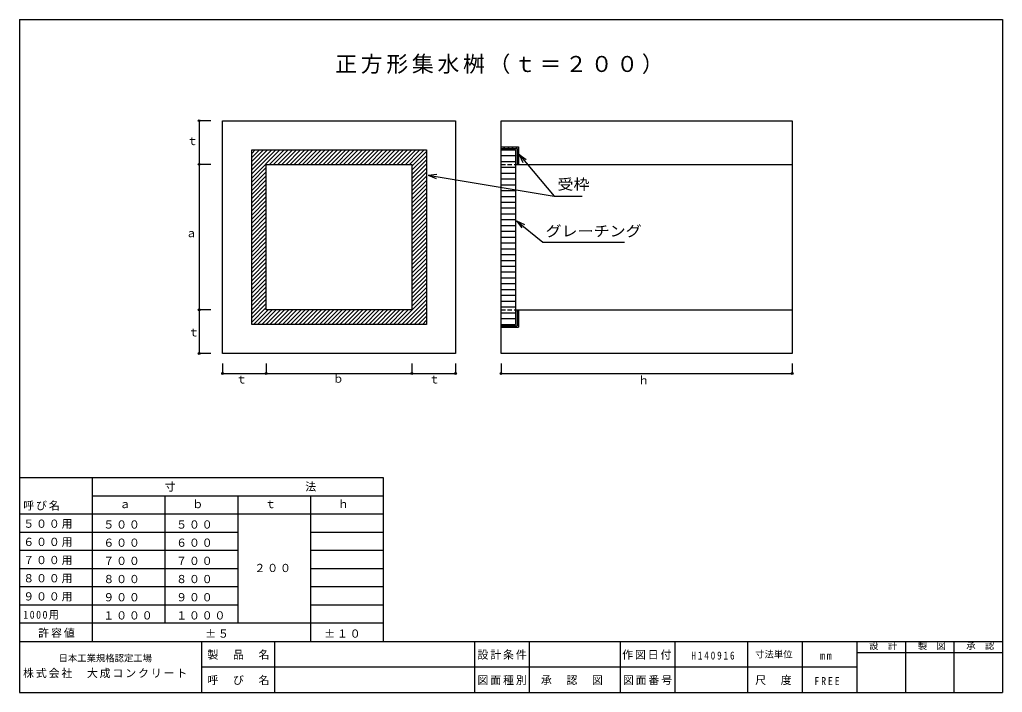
# Model space of a CAD drawing. Units: millimetres, scale not verified. Extents: x -1360 to 1340, y -950 to 900.
import ezdxf
from ezdxf.enums import TextEntityAlignment as Align

# ---------------------------------------------------------------- set-up
doc = ezdxf.new("R2010")
doc.units = ezdxf.units.MM
doc.header["$LTSCALE"] = 10
doc.header["$PDMODE"] = 32
doc.header["$PDSIZE"] = 5
doc.linetypes.add('DASHED1', pattern=[1.8, 1.2, -0.6])
doc.layers.add('0-0', color=7, linetype='Continuous')
doc.layers.add('0-F', color=7, linetype='Continuous')
doc.styles.add('ＭＳ ゴシック', font='')
doc.styles.get('ＭＳ ゴシック').set_extended_font_data('MS Gothic')

msp = doc.modelspace()

# ---------------------------------------------------------------- linework, layer by layer
at = {"layer": '0-0', "color": 4}
for p, q in [((-866.58, 622.05), (-866.58, 502.05)), ((-834.47, 622.05), (-866.58, 622.05)), ((-834.47, -17.95), (-866.58, -17.95)), ((-802.36, -45.47), (-802.36, -73)), ((-162.36, -45.47), (-162.36, -73)), ((-37.43, -45.47), (-37.43, -73)), ((762.57, -45.47), (762.57, -73)), ((-802.36, -73), (-682.36, -73)), ((-37.43, -73), (762.57, -73))]:
    msp.add_line(p, q, dxfattribs=at)
at = {"layer": '0-0'}
for p, q in [((-37.43, -17.95), (-37.43, 622.05)), ((-682.36, 102.05), (-682.36, 502.05)), ((-282.36, 102.05), (-682.36, 102.05)), ((-760, -360), (-1360, -360)), ((-360, -360), (-1360, -360)), ((-1160, -810), (-1160, -360)), ((-360, -360), (-560, -360)), ((-360, -810), (-360, -360)), ((-360, -410), (-1160, -410)), ((-760, -410), (-1160, -410)), ((-960, -760), (-960, -410)), ((-760, -760), (-760, -410)), ((-360, -410), (-560, -410)), ((-560, -810), (-560, -410)), ((-760, -460), (-1360, -460)), ((-360, -460), (-1360, -460)), ((-360, -460), (-560, -460)), ((-760, -510), (-1360, -510)), ((-360, -510), (-560, -510)), ((-760, -560), (-1360, -560)), ((-360, -560), (-560, -560)), ((-760, -610), (-1360, -610)), ((-360, -610), (-560, -610)), ((-760, -660), (-1360, -660)), ((-360, -660), (-560, -660)), ((-760, -710), (-1360, -710)), ((-360, -710), (-560, -710)), ((-360, -760), (-1360, -760))]:
    msp.add_line(p, q, dxfattribs=at)
at = {"layer": '0-0', "linetype": 'DASHED1'}
for p, q in [((-37.43, 502.05), (762.57, 502.05)), ((-37.43, 102.05), (762.57, 102.05))]:
    msp.add_line(p, q, dxfattribs=at)
at = {"layer": '0-0'}
msp.add_lwpolyline([(-162.36, 622.05), (-162.36, -17.95), (-802.36, -17.95), (-802.36, 622.05)], close=True, dxfattribs=at)
for points in [[(-37.43, 622.05), (762.57, 622.05), (762.57, -17.95), (-37.43, -17.95)], [(-682.36, 502.05), (-282.36, 502.05), (-282.36, 102.05)]]:
    msp.add_lwpolyline(points, dxfattribs=at)
at = {"layer": '0-0', "color": 4}
for points in [[(-834.47, 502.05), (-866.58, 502.05), (-866.58, 102.05)], [(-834.47, 102.05), (-866.58, 102.05), (-866.58, -17.95)], [(-682.36, -45.47), (-682.36, -73), (-282.36, -73)], [(-282.36, -45.47), (-282.36, -73), (-162.36, -73)]]:
    msp.add_lwpolyline(points, dxfattribs=at)
for p in [(-866.58, 622.05), (-866.58, 502.05), (-866.58, 102.05), (-866.58, -17.95), (-802.36, -73), (-682.36, -73), (-282.36, -73), (-162.36, -73), (-37.43, -73), (762.57, -73)]:
    msp.add_point(p, dxfattribs=at)
at = {"layer": '0-F', "color": 2}
for p, q in [((-1360, 900), (-1360, -950)), ((-1360, 900), (1340, 900)), ((1340, 900), (1340, -950)), ((-1360, -810), (1340, -810)), ((-860, -810), (-860, -950)), ((-660, -810), (-660, -950)), ((-110, -810), (-110, -950)), ((40, -810), (40, -950)), ((290, -810), (290, -950)), ((440, -810), (440, -950)), ((640, -810), (640, -950)), ((790, -810), (790, -950)), ((940, -810), (940, -950)), ((1074, -810), (1074, -950)), ((1207, -810), (1207, -950)), ((940, -840), (1340, -840)), ((-860, -880), (940, -880)), ((-1360, -950), (1340, -950))]:
    msp.add_line(p, q, dxfattribs=at)
at = {"layer": '0-F'}
for p, q in [((-722.36, 542.05), (-242.36, 542.05)), ((-722.36, 62.05), (-722.36, 542.05)), ((-722.36, 464.41), (-644.72, 542.05)), ((-722.36, 475.73), (-656.04, 542.05)), ((-722.36, 487.04), (-667.35, 542.05)), ((-722.36, 498.35), (-678.67, 542.05)), ((-722.36, 509.67), (-689.98, 542.05)), ((-722.36, 520.98), (-701.29, 542.05)), ((-722.36, 532.29), (-712.61, 542.05)), ((-673.41, 502.05), (-633.41, 542.05)), ((-662.1, 502.05), (-622.1, 542.05)), ((-650.78, 502.05), (-610.78, 542.05)), ((-639.47, 502.05), (-599.47, 542.05)), ((-628.16, 502.05), (-588.16, 542.05)), ((-616.84, 502.05), (-576.84, 542.05)), ((-605.53, 502.05), (-565.53, 542.05)), ((-594.21, 502.05), (-554.21, 542.05)), ((-582.9, 502.05), (-542.9, 542.05)), ((-571.59, 502.05), (-531.59, 542.05)), ((-560.27, 502.05), (-520.27, 542.05)), ((-548.96, 502.05), (-508.96, 542.05)), ((-537.65, 502.05), (-497.65, 542.05)), ((-526.33, 502.05), (-486.33, 542.05)), ((-515.02, 502.05), (-475.02, 542.05)), ((-503.71, 502.05), (-463.71, 542.05)), ((-492.39, 502.05), (-452.39, 542.05)), ((-481.08, 502.05), (-441.08, 542.05)), ((-469.76, 502.05), (-429.76, 542.05)), ((-458.45, 502.05), (-418.45, 542.05)), ((-447.14, 502.05), (-407.14, 542.05)), ((-435.82, 502.05), (-395.82, 542.05)), ((-424.51, 502.05), (-384.51, 542.05)), ((-413.2, 502.05), (-373.2, 542.05)), ((-401.88, 502.05), (-361.88, 542.05)), ((-390.57, 502.05), (-350.57, 542.05)), ((-379.25, 502.05), (-339.25, 542.05)), ((-367.94, 502.05), (-327.94, 542.05)), ((-356.63, 502.05), (-316.63, 542.05)), ((-345.31, 502.05), (-305.31, 542.05)), ((-334, 502.05), (-294, 542.05)), ((-322.69, 502.05), (-282.69, 542.05)), ((-311.37, 502.05), (-271.37, 542.05)), ((-300.06, 502.05), (-260.06, 542.05)), ((-288.74, 502.05), (-248.74, 542.05)), ((-37.43, 549.71), (-37.1, 550.05)), ((-37.43, 546.05), (6.57, 546.05)), ((-37.43, 542.05), (2.57, 542.05)), ((-37.43, 62.05), (-37.43, 542.05)), ((-29.78, 546.05), (-25.78, 550.05)), ((-18.47, 546.05), (-14.47, 550.05)), ((-7.16, 546.05), (-3.16, 550.05)), ((2.57, 542.05), (2.57, 62.05)), ((4.16, 546.05), (8.16, 550.05)), ((6.57, 546.05), (6.57, 502.05)), ((6.57, 537.14), (10.57, 541.14)), ((-282.36, 497.12), (-242.36, 537.12)), ((-282.36, 485.8), (-242.36, 525.8)), ((-282.36, 474.49), (-242.36, 514.49)), ((-37.43, 526.05), (2.57, 526.05)), ((6.57, 525.83), (10.57, 529.83)), ((6.57, 514.52), (10.57, 518.52)), ((12.42, 528.8), (108.27, 414.25)), ((12.42, 528.8), (32.06, 515)), ((12.42, 528.8), (22.53, 507.03)), ((-722.36, 453.1), (-682.36, 493.1)), ((-682.36, 102.05), (-682.36, 502.05)), ((-682.36, 502.05), (-282.36, 502.05)), ((-282.36, 463.18), (-242.36, 503.18)), ((-282.36, 451.86), (-242.36, 491.86)), ((-37.43, 510.05), (2.57, 510.05)), ((-37.43, 494.05), (2.57, 494.05)), ((6.57, 503.2), (10.57, 507.2)), ((-722.36, 441.78), (-682.36, 481.78)), ((-722.36, 430.47), (-682.36, 470.47)), ((-722.36, 419.16), (-682.36, 459.16)), ((-282.36, 440.55), (-242.36, 480.55)), ((-282.36, 429.24), (-242.36, 469.24)), ((-237.71, 472.69), (-213.82, 474.95)), ((-237.71, 472.69), (108.27, 414.25)), ((-237.71, 472.69), (-215.89, 462.71)), ((-37.43, 478.05), (2.57, 478.05)), ((-37.43, 462.05), (2.57, 462.05)), ((-722.36, 407.84), (-682.36, 447.84)), ((-722.36, 396.53), (-682.36, 436.53)), ((-282.36, 417.92), (-242.36, 457.92)), ((-282.36, 406.61), (-242.36, 446.61)), ((-282.36, 395.29), (-242.36, 435.29)), ((-37.43, 446.05), (2.57, 446.05)), ((-722.36, 385.22), (-682.36, 425.22)), ((-722.36, 373.9), (-682.36, 413.9)), ((-282.36, 383.98), (-242.36, 423.98)), ((-282.36, 372.67), (-242.36, 412.67)), ((-37.43, 430.05), (2.57, 430.05)), ((-37.43, 414.05), (2.57, 414.05)), ((108.27, 414.25), (185.41, 414.25)), ((-722.36, 362.59), (-682.36, 402.59)), ((-722.36, 351.27), (-682.36, 391.27)), ((-722.36, 339.96), (-682.36, 379.96)), ((-282.36, 361.35), (-242.36, 401.35)), ((-282.36, 350.04), (-242.36, 390.04)), ((-282.36, 338.73), (-242.36, 378.73)), ((-37.43, 398.05), (2.57, 398.05)), ((-37.43, 382.05), (2.57, 382.05)), ((-722.36, 328.65), (-682.36, 368.65)), ((-722.36, 317.33), (-682.36, 357.33)), ((-282.36, 327.41), (-242.36, 367.41)), ((-282.36, 316.1), (-242.36, 356.1)), ((-37.43, 366.05), (2.57, 366.05)), ((-722.36, 306.02), (-682.36, 346.02)), ((-722.36, 294.71), (-682.36, 334.71)), ((-282.36, 304.78), (-242.36, 344.78)), ((-282.36, 293.47), (-242.36, 333.47)), ((-37.43, 350.05), (2.57, 350.05)), ((-37.43, 334.05), (2.57, 334.05)), ((5.41, 346.45), (77.88, 288.01)), ((5.41, 346.45), (27.35, 336.74)), ((5.41, 346.45), (19.55, 327.07)), ((-722.36, 283.39), (-682.36, 323.39)), ((-722.36, 272.08), (-682.36, 312.08)), ((-722.36, 260.77), (-682.36, 300.77)), ((-282.36, 282.16), (-242.36, 322.16)), ((-282.36, 270.84), (-242.36, 310.84)), ((-282.36, 259.53), (-242.36, 299.53)), ((-37.43, 318.05), (2.57, 318.05)), ((-37.43, 302.05), (2.57, 302.05)), ((-722.36, 249.45), (-682.36, 289.45)), ((-722.36, 238.14), (-682.36, 278.14)), ((-282.36, 248.22), (-242.36, 288.22)), ((-282.36, 236.9), (-242.36, 276.9)), ((-37.43, 286.05), (2.57, 286.05)), ((-37.43, 270.05), (2.57, 270.05)), ((77.88, 288.01), (302.3, 288.01)), ((-722.36, 226.82), (-682.36, 266.82)), ((-722.36, 215.51), (-682.36, 255.51)), ((-722.36, 204.2), (-682.36, 244.2)), ((-282.36, 225.59), (-242.36, 265.59)), ((-282.36, 214.27), (-242.36, 254.27)), ((-37.43, 254.05), (2.57, 254.05)), ((-722.36, 192.88), (-682.36, 232.88)), ((-722.36, 181.57), (-682.36, 221.57)), ((-282.36, 202.96), (-242.36, 242.96)), ((-282.36, 191.65), (-242.36, 231.65)), ((-282.36, 180.33), (-242.36, 220.33)), ((-37.43, 238.05), (2.57, 238.05)), ((-37.43, 222.05), (2.57, 222.05)), ((-722.36, 170.26), (-682.36, 210.26)), ((-722.36, 158.94), (-682.36, 198.94)), ((-282.36, 169.02), (-242.36, 209.02)), ((-282.36, 157.71), (-242.36, 197.71)), ((-37.43, 206.05), (2.57, 206.05)), ((-37.43, 190.05), (2.57, 190.05)), ((-722.36, 147.63), (-682.36, 187.63)), ((-722.36, 136.31), (-682.36, 176.31)), ((-722.36, 125), (-682.36, 165)), ((-282.36, 146.39), (-242.36, 186.39)), ((-282.36, 135.08), (-242.36, 175.08)), ((-282.36, 123.77), (-242.36, 163.77)), ((-37.43, 174.05), (2.57, 174.05)), ((-722.36, 113.69), (-682.36, 153.69)), ((-722.36, 102.37), (-682.36, 142.37)), ((-321.45, 62.05), (-242.36, 141.14)), ((-282.36, 112.45), (-242.36, 152.45)), ((-37.43, 158.05), (2.57, 158.05)), ((-37.43, 142.05), (2.57, 142.05)), ((-722.36, 91.06), (-682.36, 131.06)), ((-722.36, 79.75), (-682.36, 119.75)), ((-722.36, 68.43), (-682.36, 108.43)), ((-310.14, 62.05), (-242.36, 129.82)), ((-298.82, 62.05), (-242.36, 118.51)), ((-37.43, 126.05), (2.57, 126.05)), ((-37.43, 110.05), (2.57, 110.05)), ((-717.43, 62.05), (-677.43, 102.05)), ((-706.12, 62.05), (-666.12, 102.05)), ((-694.8, 62.05), (-654.8, 102.05)), ((-683.49, 62.05), (-643.49, 102.05)), ((-672.18, 62.05), (-632.18, 102.05)), ((-660.86, 62.05), (-620.86, 102.05)), ((-649.55, 62.05), (-609.55, 102.05)), ((-638.23, 62.05), (-598.23, 102.05)), ((-626.92, 62.05), (-586.92, 102.05)), ((-615.61, 62.05), (-575.61, 102.05)), ((-604.29, 62.05), (-564.29, 102.05)), ((-592.98, 62.05), (-552.98, 102.05)), ((-581.67, 62.05), (-541.67, 102.05)), ((-570.35, 62.05), (-530.35, 102.05)), ((-559.04, 62.05), (-519.04, 102.05)), ((-547.72, 62.05), (-507.73, 102.05)), ((-536.41, 62.05), (-496.41, 102.05)), ((-525.1, 62.05), (-485.1, 102.05)), ((-513.78, 62.05), (-473.78, 102.05)), ((-502.47, 62.05), (-462.47, 102.05)), ((-491.16, 62.05), (-451.16, 102.05)), ((-479.84, 62.05), (-439.84, 102.05)), ((-468.53, 62.05), (-428.53, 102.05)), ((-457.22, 62.05), (-417.22, 102.05)), ((-445.9, 62.05), (-405.9, 102.05)), ((-434.59, 62.05), (-394.59, 102.05)), ((-423.27, 62.05), (-383.27, 102.05)), ((-411.96, 62.05), (-371.96, 102.05)), ((-400.65, 62.05), (-360.65, 102.05)), ((-389.33, 62.05), (-349.33, 102.05)), ((-378.02, 62.05), (-338.02, 102.05)), ((-366.71, 62.05), (-326.71, 102.05)), ((-355.39, 62.05), (-315.39, 102.05)), ((-344.08, 62.05), (-304.08, 102.05)), ((-332.76, 62.05), (-292.76, 102.05)), ((-287.51, 62.05), (-242.36, 107.2)), ((-276.2, 62.05), (-242.36, 95.88)), ((-264.88, 62.05), (-242.36, 84.57)), ((-37.43, 94.05), (2.57, 94.05)), ((6.57, 102.05), (6.57, 58.05)), ((6.57, 102.05), (10.57, 102.05)), ((6.57, 95.91), (10.57, 99.91)), ((6.57, 84.59), (10.57, 88.59)), ((10.57, 102.05), (10.57, 54.05)), ((-253.57, 62.05), (-242.36, 73.26)), ((-37.43, 78.05), (2.57, 78.05)), ((-37.43, 62.05), (2.57, 62.05)), ((-37.43, 58.05), (6.57, 58.05)), ((-37.43, 54.05), (10.57, 54.05)), ((-35.29, 54.05), (-31.29, 58.05)), ((-23.98, 54.05), (-19.98, 58.05)), ((-12.67, 54.05), (-8.67, 58.05)), ((-1.35, 54.05), (2.65, 58.05)), ((6.57, 73.28), (10.57, 77.28)), ((6.57, 61.97), (10.57, 65.97)), ((9.96, 54.05), (10.57, 54.65))]:
    msp.add_line(p, q, dxfattribs=at)
at = {"layer": '0-F', "linetype": 'DASHED1'}
for p, q in [((10.57, 502.05), (762.57, 502.05)), ((6.57, 102.05), (762.57, 102.05))]:
    msp.add_line(p, q, dxfattribs=at)
at = {"layer": '0-F'}
for points in [[(-242.36, 542.05), (-242.36, 62.05), (-722.36, 62.05)], [(-37.43, 550.05), (10.57, 550.05), (10.57, 502.05), (6.57, 502.05)], [(-282.36, 502.05), (-282.36, 102.05), (-682.36, 102.05)]]:
    msp.add_lwpolyline(points, dxfattribs=at)

# ---------------------------------------------------------------- texts
at = {"layer": '0-0', "style": 'ＭＳ ゴシック'}
for s, p in [('ｔ', (-900.06, 548.36)), ('ａ', (-903.27, 295.14)), ('ｔ', (-896.47, 22.2)), ('ｔ', (-765.38, -107.1)), ('ｂ', (-499.63, -105.1)), ('ｔ', (-235.63, -107.1)), ('ｈ', (339.77, -109.69)), ('ａ', (-1085.48, -450)), ('ｂ', (-885.48, -450)), ('ｔ', (-685.48, -450)), ('ｈ', (-485.48, -450))]:
    msp.add_text(s, height=21.99, dxfattribs=at).set_placement(p, align=Align.BOTTOM_LEFT)
at = {"layer": '0-0', "color": 3, "insert": (-492.91, 750.35), "char_height": 43.99, "attachment_point": 7, "style": 'ＭＳ ゴシック'}
msp.add_mtext('\\T1.17;正方形集水桝（ｔ＝２００）', dxfattribs=at)
at = {"layer": '0-0', "char_height": 21.99, "attachment_point": 7, "style": 'ＭＳ ゴシック'}
for s, insert in [('\\T1.17;寸\u3000\u3000\u3000\u3000\u3000\u3000\u3000\u3000\u3000\u3000法', (-961.28, -398.13)), ('\\T1.17;呼び名', (-1350, -450)), ('\\T1.17;５００用', (-1350, -500)), ('\\T1.17;５００', (-1130, -500)), ('\\T1.17;５００', (-930, -500)), ('\\T1.17;６００用', (-1350, -550)), ('\\T1.17;６００', (-1130, -550)), ('\\T1.17;６００', (-930, -550)), ('\\T1.17;７００用', (-1350, -600)), ('\\T1.17;７００', (-1130, -600)), ('\\T1.17;７００', (-930, -600)), ('\\T1.17;２００', (-714.99, -619.53)), ('\\T1.17;８００用', (-1350, -650)), ('\\T1.17;８００', (-1130, -650)), ('\\T1.17;８００', (-930, -650)), ('\\T1.17;９００用', (-1350, -700)), ('\\T1.17;９００', (-1130, -700)), ('\\T1.17;９００', (-930, -700)), ('\\T1.31;\\W0.9;1000用', (-1350, -750)), ('\\T1.17;１０００', (-1130, -750)), ('\\T1.17;１０００', (-930, -750)), ('\\T1.17;許容値', (-1309.02, -800)), ('\\T1.17;±５', (-850.13, -800)), ('\\T1.17;±１０', (-523.3, -800))]:
    msp.add_mtext(s, dxfattribs=dict(at, insert=insert))
at = {"layer": '0-F', "style": 'ＭＳ ゴシック', "width": 1.1}
for s, p in [('受枠', (117.62, 423.6)), ('グレーチング', (84.89, 295.03))]:
    msp.add_text(s, height=29.33, dxfattribs=at).set_placement(p, align=Align.BOTTOM_LEFT)
at = {"layer": '0-F', "color": 4, "style": 'ＭＳ ゴシック'}
for s, p in [('寸法単位', (660.88, -860)), ('設\u3000計', (973.95, -836.76)), ('製\u3000図', (1107.95, -836.76)), ('承\u3000認', (1240.95, -836.76)), ('日本工業規格認定工場', (-1253.11, -870.61))]:
    msp.add_text(s, height=18.33, dxfattribs=at).set_placement(p, align=Align.BOTTOM_LEFT)
at = {"layer": '0-F', "char_height": 21.99, "attachment_point": 7, "style": 'ＭＳ ゴシック'}
for s, insert in [('\\T1.17;製\u3000品\u3000名', (-844.17, -860)), ('\\T1.17;設計条件', (-102.05, -860)), ('\\T1.17;作図日付', (295.36, -860)), ('\\T1.39;\\W0.85;H140916', (485.58, -860)), ('\\T1.36;\\W0.9;mm', (839.27, -860)), ('\\T1.17;株式会社\u3000大成コンクリート', (-1350.61, -911.02)), ('\\T1.17;呼\u3000び\u3000名', (-844.17, -930)), ('\\T1.17;図面種別', (-102.05, -930)), ('\\T1.17;承\u3000認\u3000図', (72.19, -930)), ('\\T1.17;図面番号', (297.38, -930)), ('\\T1.17;尺\u3000度', (660.88, -930)), ('\\T1.38;\\W0.9;FREE', (823.72, -930))]:
    msp.add_mtext(s, dxfattribs=dict(at, insert=insert))

doc.saveas('drawing.dxf')
